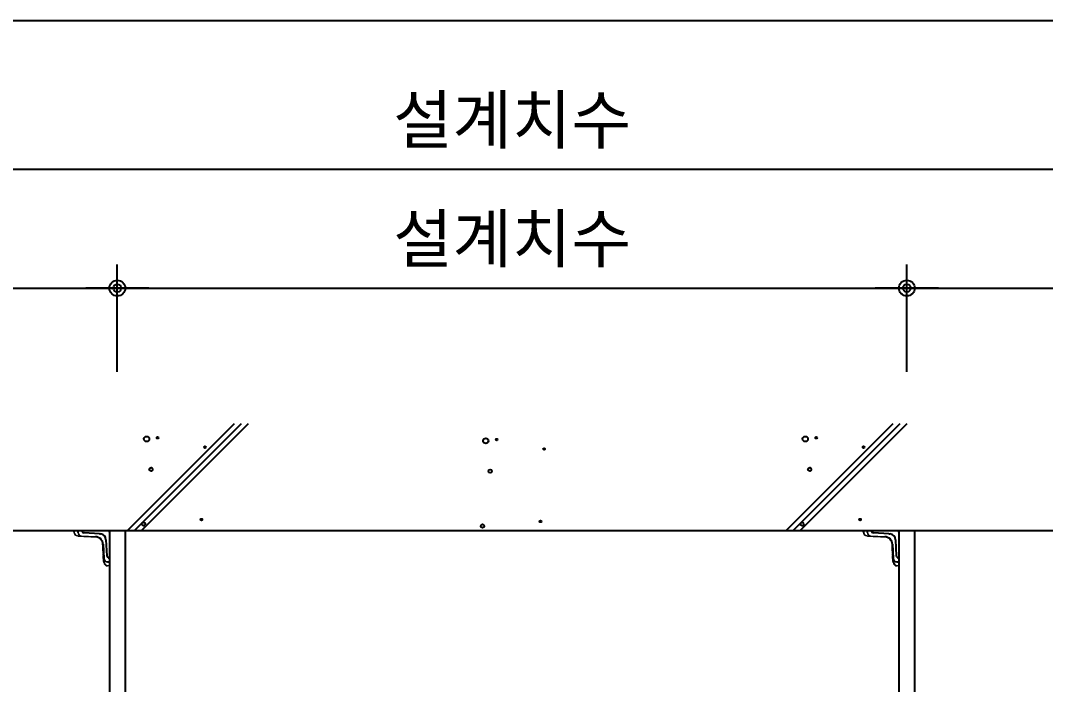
# Model space of a CAD drawing. Extents: x -255 to 8105, y -176 to 5714.
# Drawn here: x 3160 to 3809, y 3603 to 4024 of the extents above; entities that cross this region are included whole.
import ezdxf

# ---------------------------------------------------------------- set-up
doc = ezdxf.new("R2010")
doc.units = 0
doc.header["$LTSCALE"] = 30
doc.layers.get('0').update_dxf_attribs({"linetype": 'CONTINUOUS'})
for name, color, linetype in [('0_toilet', 6, 'CONTINUOUS'), ('DIM', 7, 'CONTINUOUS'), ('경첩', 4, 'CONTINUOUS'), ('해치', 8, 'CONTINUOUS')]:
    doc.layers.add(name, color=color, linetype=linetype)
doc.styles.add('돋움', font='malgun.ttf')

# ---------------------------------------------------------------- blocks, each defined once
blk = doc.blocks.new('DIMDOT')
at = {"linetype": 'Continuous'}
blk.add_line((-2, 0), (2, 0), dxfattribs=at)
for radius in [0.5, 0.25]:
    blk.add_circle((0, 0), radius, dxfattribs=at)
blk = doc.blocks.new('UNI-01', base_point=(7634, 7239))
at = {"color": 8}
blk.add_line((10119.29, 11262.92), (13467.12, 11262.92), dxfattribs=at)
blk.add_line((10355.37, 10939.82), (11855.37, 10939.82))
at = {"color": 4}
for p, q in [((10844.1, 10937.73), (10834.38, 10938.33)), ((11344.05, 10937.73), (11334.33, 10938.33)), ((10844.1, 10937.73), (10844.77, 10937.73)), ((10848.18, 10933.87), (10848.69, 10923.84)), ((11344.05, 10937.73), (11344.72, 10937.73)), ((11348.13, 10933.87), (11348.64, 10923.84))]:
    blk.add_line(p, q, dxfattribs=at)
for centre, radius, start, end in [((10834.47, 10939.93), 1.61, 184.02269, 266.84997), ((11334.42, 10939.93), 1.61, 184.02269, 266.84997), ((10844.53, 10934.08), 3.66, 356.64811, 86.2207), ((11344.48, 10934.08), 3.66, 356.64811, 86.2207), ((10850.33, 10924.02), 1.65, 186.1664, 269.59836), ((11350.28, 10924.02), 1.65, 186.1664, 269.59836)]:
    blk.add_arc(centre, radius, start, end, dxfattribs=at)
at = {"layer": '0_toilet'}
for p, q in [((10850.37, 10939.82), (10850.37, 10214.82)), ((10860.37, 10939.82), (10860.37, 10214.82)), ((11350.32, 10939.82), (11350.32, 10214.82)), ((11360.42, 10214.81), (11360.42, 10939.81))]:
    blk.add_line(p, q, dxfattribs=at)
at = {"layer": 'DIM', "ltscale": 10}
for p, q in [((10365.37, 11168.72), (11845.37, 11168.72)), ((10855.37, 11040.26), (10855.37, 11108.38)), ((10855.37, 11040.26), (10855.37, 11108.38)), ((11355.37, 11040.26), (11355.37, 11108.38)), ((11355.37, 11040.26), (11355.37, 11108.38)), ((10365.37, 11093.38), (10845.37, 11093.38)), ((10865.37, 11093.38), (11345.37, 11093.38)), ((11365.37, 11093.38), (11845.37, 11093.38))]:
    blk.add_line(p, q, dxfattribs=at)
at = {"layer": '경첩', "color": 4, "linetype": 'Continuous', "lineweight": 15}
for p, q in [((10827.87, 10938.68), (10827.87, 10939.82)), ((10827.87, 10939.82), (10828.12, 10939.82)), ((10828.12, 10938.68), (10827.87, 10938.68)), ((10828.12, 10939.82), (10828.12, 10938.68)), ((10828.12, 10939.82), (10830.27, 10939.82)), ((10830.27, 10939.82), (10830.27, 10938.57)), ((10830.27, 10938.57), (10830.37, 10938.57)), ((10830.37, 10938.56), (10830.37, 10939.82)), ((10830.37, 10939.82), (10830.62, 10939.82)), ((10830.37, 10938.56), (10830.62, 10938.56)), ((10830.62, 10939.82), (10830.62, 10938.56)), ((10848.87, 10939.82), (10830.62, 10939.82)), ((10850.37, 10920.07), (10850.37, 10938.32)), ((11327.82, 10938.68), (11327.82, 10939.82)), ((11327.82, 10939.82), (11328.07, 10939.82)), ((11328.07, 10938.68), (11327.82, 10938.68)), ((11328.07, 10939.82), (11328.07, 10938.68)), ((11328.07, 10939.82), (11330.22, 10939.82)), ((11330.22, 10939.82), (11330.22, 10938.57)), ((11330.22, 10938.57), (11330.32, 10938.57)), ((11330.32, 10938.56), (11330.32, 10939.82)), ((11330.32, 10939.82), (11330.57, 10939.82)), ((11330.32, 10938.56), (11330.57, 10938.56)), ((11330.57, 10939.82), (11330.57, 10938.56)), ((11348.82, 10939.82), (11330.57, 10939.82)), ((11350.32, 10920.07), (11350.32, 10938.32)), ((10830.12, 10936.48), (10830.11, 10936.44)), ((10830.11, 10936.44), (10830.11, 10936.4)), ((10830.11, 10936.4), (10830.11, 10936.37)), ((10830.11, 10936.37), (10830.11, 10936.35)), ((10830.11, 10936.35), (10830.11, 10936.33)), ((10832.61, 10936.21), (10830.11, 10936.33)), ((10830.11, 10936.33), (10830.11, 10936.33)), ((10830.12, 10936.58), (10831.57, 10936.51)), ((10830.12, 10936.58), (10830.12, 10936.53)), ((10830.12, 10936.53), (10830.12, 10936.48)), ((10830.6, 10936.14), (10830.76, 10936.3)), ((10830.6, 10936.14), (10830.69, 10936.05)), ((10833.9, 10935.9), (10830.69, 10936.05)), ((10832.61, 10936.32), (10832.62, 10936.37)), ((10832.61, 10936.28), (10832.61, 10936.32)), ((10832.61, 10936.25), (10832.61, 10936.28)), ((10832.61, 10936.23), (10832.61, 10936.25)), ((10832.61, 10936.22), (10832.61, 10936.23)), ((10832.61, 10936.21), (10832.61, 10936.22)), ((10841.58, 10935.79), (10832.61, 10936.21)), ((10832.62, 10936.46), (10841.59, 10936.04)), ((10832.62, 10936.41), (10832.62, 10936.46)), ((10832.62, 10936.37), (10832.62, 10936.41)), ((10833.9, 10935.9), (10834.14, 10936.14)), ((10834.03, 10935.89), (10833.9, 10935.9)), ((10834.16, 10935.89), (10834.03, 10935.89)), ((10834.28, 10935.88), (10834.16, 10935.89)), ((10834.38, 10935.88), (10834.28, 10935.88)), ((10834.46, 10935.87), (10834.38, 10935.88)), ((10834.53, 10935.87), (10834.46, 10935.87)), ((10834.56, 10935.87), (10834.53, 10935.87)), ((10834.58, 10935.87), (10834.56, 10935.87)), ((10834.58, 10935.87), (10834.82, 10936.11)), ((10834.91, 10935.85), (10835.15, 10936.09)), ((10834.92, 10935.85), (10834.91, 10935.85)), ((10834.96, 10935.85), (10834.92, 10935.85)), ((10835.01, 10935.85), (10834.96, 10935.85)), ((10835.07, 10935.84), (10835.01, 10935.85)), ((10835.16, 10935.84), (10835.07, 10935.84)), ((10835.25, 10935.84), (10835.16, 10935.84)), ((10835.36, 10935.83), (10835.25, 10935.84)), ((10835.47, 10935.83), (10835.36, 10935.83)), ((10835.59, 10935.82), (10835.47, 10935.83)), ((10835.59, 10935.82), (10835.83, 10936.06)), ((10838.29, 10935.69), (10835.59, 10935.82)), ((10838.29, 10935.69), (10838.53, 10935.93)), ((10838.42, 10935.69), (10838.29, 10935.69)), ((10838.55, 10935.68), (10838.42, 10935.69)), ((10838.67, 10935.68), (10838.55, 10935.68)), ((10838.77, 10935.67), (10838.67, 10935.68)), ((10838.85, 10935.67), (10838.77, 10935.67)), ((10838.91, 10935.66), (10838.85, 10935.67)), ((10838.95, 10935.66), (10838.91, 10935.66)), ((10838.97, 10935.66), (10838.95, 10935.66)), ((10838.97, 10935.66), (10839.21, 10935.9)), ((10839.3, 10935.65), (10839.54, 10935.88)), ((10839.32, 10935.64), (10839.3, 10935.65)), ((10839.36, 10935.64), (10839.32, 10935.64)), ((10839.42, 10935.64), (10839.36, 10935.64)), ((10839.5, 10935.64), (10839.42, 10935.64)), ((10839.6, 10935.63), (10839.5, 10935.64)), ((10839.72, 10935.63), (10839.6, 10935.63)), ((10839.85, 10935.62), (10839.72, 10935.63)), ((10839.98, 10935.61), (10839.85, 10935.62)), ((10839.98, 10935.61), (10840.22, 10935.85)), ((10841.33, 10935.55), (10839.98, 10935.61)), ((10841.33, 10935.55), (10841.57, 10935.79)), ((10841.57, 10935.54), (10841.33, 10935.55)), ((10841.58, 10935.83), (10841.59, 10935.86)), ((10841.58, 10935.81), (10841.58, 10935.83)), ((10841.58, 10935.79), (10841.58, 10935.81)), ((10841.58, 10935.79), (10841.58, 10935.79)), ((10841.59, 10935.99), (10841.59, 10936.04)), ((10841.59, 10935.94), (10841.59, 10935.99)), ((10841.59, 10935.9), (10841.59, 10935.94)), ((10841.59, 10935.86), (10841.59, 10935.9)), ((10842.58, 10935.38), (10842.78, 10935.58)), ((10843.11, 10935.21), (10843.3, 10935.4)), ((10843.35, 10935.1), (10843.54, 10935.29)), ((10843.81, 10934.85), (10844, 10935.03)), ((10844.03, 10934.71), (10844.21, 10934.89)), ((10845.12, 10933.68), (10845.3, 10933.86)), ((10845.27, 10933.48), (10845.45, 10933.66)), ((10845.53, 10933.04), (10845.72, 10933.22)), ((10845.65, 10932.8), (10845.84, 10932.99)), ((10845.82, 10932.4), (10846.01, 10932.59)), ((10846.17, 10932.09), (10845.97, 10931.88)), ((10845.97, 10931.88), (10846.18, 10932.08)), ((10845.97, 10931.88), (10845.97, 10931.88)), ((10845.97, 10931.88), (10845.97, 10931.88)), ((11330.07, 10936.48), (11330.06, 10936.44)), ((11330.06, 10936.44), (11330.06, 10936.4)), ((11330.06, 10936.4), (11330.06, 10936.37)), ((11330.06, 10936.37), (11330.06, 10936.35)), ((11330.06, 10936.35), (11330.06, 10936.33)), ((11332.56, 10936.21), (11330.06, 10936.33)), ((11330.06, 10936.33), (11330.06, 10936.33)), ((11330.07, 10936.58), (11331.52, 10936.51)), ((11330.07, 10936.58), (11330.07, 10936.53)), ((11330.07, 10936.53), (11330.07, 10936.48)), ((11330.55, 10936.14), (11330.71, 10936.3)), ((11330.55, 10936.14), (11330.64, 10936.05)), ((11333.85, 10935.9), (11330.64, 10936.05)), ((11332.56, 10936.32), (11332.57, 10936.37)), ((11332.56, 10936.28), (11332.56, 10936.32)), ((11332.56, 10936.25), (11332.56, 10936.28)), ((11332.56, 10936.23), (11332.56, 10936.25)), ((11332.56, 10936.22), (11332.56, 10936.23)), ((11332.56, 10936.21), (11332.56, 10936.22)), ((11341.53, 10935.79), (11332.56, 10936.21)), ((11332.57, 10936.46), (11341.54, 10936.04)), ((11332.57, 10936.41), (11332.57, 10936.46)), ((11332.57, 10936.37), (11332.57, 10936.41)), ((11333.85, 10935.9), (11334.09, 10936.14)), ((11333.98, 10935.89), (11333.85, 10935.9)), ((11334.11, 10935.89), (11333.98, 10935.89)), ((11334.23, 10935.88), (11334.11, 10935.89)), ((11334.33, 10935.88), (11334.23, 10935.88)), ((11334.41, 10935.87), (11334.33, 10935.88)), ((11334.48, 10935.87), (11334.41, 10935.87)), ((11334.51, 10935.87), (11334.48, 10935.87)), ((11334.53, 10935.87), (11334.51, 10935.87)), ((11334.53, 10935.87), (11334.77, 10936.11)), ((11334.86, 10935.85), (11335.1, 10936.09)), ((11334.87, 10935.85), (11334.86, 10935.85)), ((11334.91, 10935.85), (11334.87, 10935.85)), ((11334.96, 10935.85), (11334.91, 10935.85)), ((11335.02, 10935.84), (11334.96, 10935.85)), ((11335.11, 10935.84), (11335.02, 10935.84)), ((11335.2, 10935.84), (11335.11, 10935.84)), ((11335.31, 10935.83), (11335.2, 10935.84)), ((11335.42, 10935.83), (11335.31, 10935.83)), ((11335.54, 10935.82), (11335.42, 10935.83)), ((11335.54, 10935.82), (11335.78, 10936.06)), ((11338.24, 10935.69), (11335.54, 10935.82)), ((11338.24, 10935.69), (11338.48, 10935.93)), ((11338.37, 10935.69), (11338.24, 10935.69)), ((11338.5, 10935.68), (11338.37, 10935.69)), ((11338.62, 10935.68), (11338.5, 10935.68)), ((11338.72, 10935.67), (11338.62, 10935.68)), ((11338.8, 10935.67), (11338.72, 10935.67)), ((11338.86, 10935.66), (11338.8, 10935.67)), ((11338.9, 10935.66), (11338.86, 10935.66)), ((11338.92, 10935.66), (11338.9, 10935.66)), ((11338.92, 10935.66), (11339.16, 10935.9)), ((11339.25, 10935.65), (11339.49, 10935.88)), ((11339.27, 10935.64), (11339.25, 10935.65)), ((11339.31, 10935.64), (11339.27, 10935.64)), ((11339.37, 10935.64), (11339.31, 10935.64)), ((11339.45, 10935.64), (11339.37, 10935.64)), ((11339.55, 10935.63), (11339.45, 10935.64)), ((11339.67, 10935.63), (11339.55, 10935.63)), ((11339.8, 10935.62), (11339.67, 10935.63)), ((11339.93, 10935.61), (11339.8, 10935.62)), ((11339.93, 10935.61), (11340.17, 10935.85)), ((11341.28, 10935.55), (11339.93, 10935.61)), ((11341.28, 10935.55), (11341.52, 10935.79)), ((11341.52, 10935.54), (11341.28, 10935.55)), ((11341.53, 10935.83), (11341.54, 10935.86)), ((11341.53, 10935.81), (11341.53, 10935.83)), ((11341.53, 10935.79), (11341.53, 10935.81)), ((11341.53, 10935.79), (11341.53, 10935.79)), ((11341.54, 10935.99), (11341.54, 10936.04)), ((11341.54, 10935.94), (11341.54, 10935.99)), ((11341.54, 10935.9), (11341.54, 10935.94)), ((11341.54, 10935.86), (11341.54, 10935.9)), ((11342.53, 10935.38), (11342.73, 10935.58)), ((11343.06, 10935.21), (11343.25, 10935.4)), ((11343.3, 10935.1), (11343.49, 10935.29)), ((11343.76, 10934.85), (11343.95, 10935.03)), ((11343.98, 10934.71), (11344.16, 10934.89)), ((11345.07, 10933.68), (11345.25, 10933.86)), ((11345.22, 10933.48), (11345.4, 10933.66)), ((11345.48, 10933.04), (11345.67, 10933.22)), ((11345.6, 10932.8), (11345.79, 10932.99)), ((11345.77, 10932.4), (11345.96, 10932.59)), ((11346.12, 10932.09), (11345.92, 10931.88)), ((11345.92, 10931.88), (11346.13, 10932.08)), ((11345.92, 10931.88), (11345.92, 10931.88)), ((11345.92, 10931.88), (11345.92, 10931.88)), ((10846.04, 10931.5), (10846.26, 10931.72)), ((10846.05, 10931.45), (10846.04, 10931.5)), ((10846.07, 10931.28), (10846.05, 10931.45)), ((10846.07, 10931.28), (10846.3, 10931.51)), ((10846.12, 10930.37), (10846.09, 10931.02)), ((10846.12, 10930.37), (10846.36, 10930.61)), ((10846.13, 10930.27), (10846.12, 10930.37)), ((10846.13, 10930.27), (10846.37, 10930.51)), ((10846.14, 10929.93), (10846.13, 10930.27)), ((10846.14, 10929.93), (10846.38, 10930.17)), ((10846.15, 10929.83), (10846.14, 10929.93)), ((10846.15, 10929.83), (10846.39, 10930.07)), ((10846.19, 10928.91), (10846.15, 10929.83)), ((10846.19, 10928.91), (10846.43, 10929.15)), ((10846.19, 10928.83), (10846.19, 10928.91)), ((10846.2, 10928.75), (10846.19, 10928.83)), ((10846.2, 10928.67), (10846.44, 10928.91)), ((10846.2, 10928.67), (10846.2, 10928.75)), ((10846.22, 10928.25), (10846.2, 10928.67)), ((10846.22, 10928.25), (10846.46, 10928.49)), ((10846.22, 10928.24), (10846.46, 10928.48)), ((10846.22, 10928.24), (10846.22, 10928.25)), ((10846.22, 10928.25), (10846.22, 10928.25)), ((10846.36, 10925.37), (10846.22, 10928.24)), ((10846.76, 10922.06), (10846.34, 10931.03)), ((10846.34, 10931.03), (10846.35, 10931.03)), ((10846.35, 10931.03), (10846.36, 10931.03)), ((10846.36, 10931.03), (10846.38, 10931.03)), ((10846.36, 10925.37), (10846.6, 10925.61)), ((10846.37, 10925.04), (10846.61, 10925.28)), ((10846.38, 10931.03), (10846.41, 10931.03)), ((10846.41, 10931.03), (10846.45, 10931.03)), ((10846.45, 10931.03), (10846.5, 10931.04)), ((10846.5, 10931.04), (10846.54, 10931.04)), ((10846.54, 10931.04), (10846.59, 10931.04)), ((10846.59, 10931.04), (10847.01, 10922.07)), ((11345.99, 10931.5), (11346.21, 10931.72)), ((11346, 10931.45), (11345.99, 10931.5)), ((11346.02, 10931.28), (11346, 10931.45)), ((11346.02, 10931.28), (11346.25, 10931.51)), ((11346.07, 10930.37), (11346.04, 10931.02)), ((11346.07, 10930.37), (11346.31, 10930.61)), ((11346.08, 10930.27), (11346.07, 10930.37)), ((11346.08, 10930.27), (11346.32, 10930.51)), ((11346.09, 10929.93), (11346.08, 10930.27)), ((11346.09, 10929.93), (11346.33, 10930.17)), ((11346.1, 10929.83), (11346.09, 10929.93)), ((11346.1, 10929.83), (11346.34, 10930.07)), ((11346.14, 10928.91), (11346.1, 10929.83)), ((11346.14, 10928.91), (11346.38, 10929.15)), ((11346.14, 10928.83), (11346.14, 10928.91)), ((11346.15, 10928.75), (11346.14, 10928.83)), ((11346.15, 10928.67), (11346.39, 10928.91)), ((11346.15, 10928.67), (11346.15, 10928.75)), ((11346.17, 10928.25), (11346.15, 10928.67)), ((11346.17, 10928.25), (11346.41, 10928.49)), ((11346.17, 10928.24), (11346.41, 10928.48)), ((11346.17, 10928.24), (11346.17, 10928.25)), ((11346.17, 10928.25), (11346.17, 10928.25)), ((11346.31, 10925.37), (11346.17, 10928.24)), ((11346.71, 10922.06), (11346.29, 10931.03)), ((11346.29, 10931.03), (11346.3, 10931.03)), ((11346.3, 10931.03), (11346.31, 10931.03)), ((11346.31, 10931.03), (11346.33, 10931.03)), ((11346.31, 10925.37), (11346.55, 10925.61)), ((11346.32, 10925.04), (11346.56, 10925.28)), ((11346.33, 10931.03), (11346.36, 10931.03)), ((11346.36, 10931.03), (11346.4, 10931.03)), ((11346.4, 10931.03), (11346.45, 10931.04)), ((11346.45, 10931.04), (11346.49, 10931.04)), ((11346.49, 10931.04), (11346.54, 10931.04)), ((11346.54, 10931.04), (11346.96, 10922.07)), ((10846.41, 10924.36), (10846.37, 10925.04)), ((10846.41, 10924.36), (10846.64, 10924.6)), ((10846.42, 10924.02), (10846.66, 10924.26)), ((10846.42, 10924.01), (10846.42, 10924.02)), ((10846.42, 10923.97), (10846.42, 10924.01)), ((10846.43, 10923.91), (10846.42, 10923.97)), ((10846.43, 10923.83), (10846.43, 10923.91)), ((10846.44, 10923.72), (10846.43, 10923.83)), ((10846.44, 10923.61), (10846.44, 10923.72)), ((10846.45, 10923.48), (10846.44, 10923.61)), ((10846.45, 10923.35), (10846.69, 10923.59)), ((10846.45, 10923.35), (10846.45, 10923.48)), ((10846.58, 10920.65), (10846.45, 10923.35)), ((10846.58, 10920.65), (10846.82, 10920.89)), ((10846.59, 10920.5), (10846.58, 10920.65)), ((10846.59, 10920.37), (10846.59, 10920.5)), ((10846.6, 10920.24), (10846.59, 10920.37)), ((10846.6, 10920.14), (10846.6, 10920.24)), ((10846.6, 10920.14), (10846.62, 10920.12)), ((10846.62, 10920.12), (10846.64, 10920.1)), ((10846.64, 10920.1), (10846.66, 10920.09)), ((10846.66, 10920.09), (10846.67, 10920.07)), ((10846.67, 10920.07), (10846.68, 10920.06)), ((10846.68, 10920.06), (10846.68, 10920.06)), ((10846.68, 10920.06), (10846.69, 10920.05)), ((10846.69, 10920.05), (10846.85, 10920.21)), ((10846.69, 10920.05), (10846.69, 10920.05)), ((10846.88, 10919.56), (10846.76, 10922.06)), ((10846.76, 10922.06), (10846.77, 10922.06)), ((10846.77, 10922.06), (10846.78, 10922.06)), ((10846.78, 10922.06), (10846.81, 10922.06)), ((10846.81, 10922.06), (10846.84, 10922.06)), ((10846.84, 10922.06), (10846.87, 10922.06)), ((10846.87, 10922.06), (10846.92, 10922.06)), ((10846.89, 10919.56), (10846.88, 10919.56)), ((10846.9, 10919.56), (10846.89, 10919.56)), ((10846.92, 10919.56), (10846.9, 10919.56)), ((10846.92, 10922.06), (10846.96, 10922.07)), ((10846.95, 10919.56), (10846.92, 10919.56)), ((10846.99, 10919.56), (10846.95, 10919.56)), ((10846.96, 10922.07), (10847.01, 10922.07)), ((10847.04, 10919.56), (10846.99, 10919.56)), ((10847.08, 10919.57), (10847.04, 10919.56)), ((10847.06, 10921.01), (10847.13, 10919.57)), ((10847.13, 10919.57), (10847.08, 10919.57)), ((10849.11, 10920.07), (10850.37, 10920.07)), ((10849.11, 10919.82), (10849.11, 10920.07)), ((10850.37, 10919.82), (10849.11, 10919.82)), ((10849.12, 10919.82), (10849.12, 10919.72)), ((10849.12, 10919.72), (10850.37, 10919.72)), ((10850.37, 10920.07), (10850.37, 10919.82)), ((10850.37, 10919.72), (10850.37, 10917.57)), ((11346.36, 10924.36), (11346.32, 10925.04)), ((11346.36, 10924.36), (11346.59, 10924.6)), ((11346.37, 10924.02), (11346.61, 10924.26)), ((11346.37, 10924.01), (11346.37, 10924.02)), ((11346.37, 10923.97), (11346.37, 10924.01)), ((11346.38, 10923.91), (11346.37, 10923.97)), ((11346.38, 10923.83), (11346.38, 10923.91)), ((11346.39, 10923.72), (11346.38, 10923.83)), ((11346.39, 10923.61), (11346.39, 10923.72)), ((11346.4, 10923.48), (11346.39, 10923.61)), ((11346.4, 10923.35), (11346.64, 10923.59)), ((11346.4, 10923.35), (11346.4, 10923.48)), ((11346.53, 10920.65), (11346.4, 10923.35)), ((11346.53, 10920.65), (11346.77, 10920.89)), ((11346.54, 10920.5), (11346.53, 10920.65)), ((11346.54, 10920.37), (11346.54, 10920.5)), ((11346.55, 10920.24), (11346.54, 10920.37)), ((11346.55, 10920.14), (11346.55, 10920.24)), ((11346.55, 10920.14), (11346.57, 10920.12)), ((11346.57, 10920.12), (11346.59, 10920.1)), ((11346.59, 10920.1), (11346.61, 10920.09)), ((11346.61, 10920.09), (11346.62, 10920.07)), ((11346.62, 10920.07), (11346.63, 10920.06)), ((11346.63, 10920.06), (11346.63, 10920.06)), ((11346.63, 10920.06), (11346.64, 10920.05)), ((11346.64, 10920.05), (11346.8, 10920.21)), ((11346.64, 10920.05), (11346.64, 10920.05)), ((11346.83, 10919.56), (11346.71, 10922.06)), ((11346.71, 10922.06), (11346.72, 10922.06)), ((11346.72, 10922.06), (11346.73, 10922.06)), ((11346.73, 10922.06), (11346.76, 10922.06)), ((11346.76, 10922.06), (11346.79, 10922.06)), ((11346.79, 10922.06), (11346.82, 10922.06)), ((11346.82, 10922.06), (11346.87, 10922.06)), ((11346.84, 10919.56), (11346.83, 10919.56)), ((11346.85, 10919.56), (11346.84, 10919.56)), ((11346.87, 10919.56), (11346.85, 10919.56)), ((11346.87, 10922.06), (11346.91, 10922.07)), ((11346.9, 10919.56), (11346.87, 10919.56)), ((11346.94, 10919.56), (11346.9, 10919.56)), ((11346.91, 10922.07), (11346.96, 10922.07)), ((11346.99, 10919.56), (11346.94, 10919.56)), ((11347.03, 10919.57), (11346.99, 10919.56)), ((11347.01, 10921.01), (11347.08, 10919.57)), ((11347.08, 10919.57), (11347.03, 10919.57)), ((11349.06, 10920.07), (11350.32, 10920.07)), ((11349.06, 10919.82), (11349.06, 10920.07)), ((11350.32, 10919.82), (11349.06, 10919.82)), ((11349.07, 10919.82), (11349.07, 10919.72)), ((11349.07, 10919.72), (11350.32, 10919.72)), ((11350.32, 10920.07), (11350.32, 10919.82)), ((11350.32, 10919.72), (11350.32, 10917.57)), ((10849.23, 10917.57), (10850.37, 10917.57)), ((10849.23, 10917.57), (10849.23, 10917.32)), ((10850.37, 10917.32), (10849.23, 10917.32)), ((10850.37, 10917.57), (10850.37, 10917.32)), ((11349.18, 10917.57), (11350.32, 10917.57)), ((11349.18, 10917.57), (11349.18, 10917.32)), ((11350.32, 10917.32), (11349.18, 10917.32)), ((11350.32, 10917.57), (11350.32, 10917.32))]:
    blk.add_line(p, q, dxfattribs=at)
for centre, radius, start, end in [((10830.22, 10938.68), 2.35, 180, 267.30166), ((10830.22, 10938.68), 2.1, 180, 267.30166), ((10832.72, 10938.56), 2.35, 180, 267.30166), ((10832.72, 10938.56), 2.1, 180, 267.30166), ((10848.87, 10938.32), 1.5, 0, 90), ((11330.17, 10938.68), 2.35, 180, 267.30166), ((11330.17, 10938.68), 2.1, 180, 267.30166), ((11332.67, 10938.56), 2.35, 180, 267.30166), ((11332.67, 10938.56), 2.1, 180, 267.30166), ((11348.82, 10938.32), 1.5, 0, 90), ((10841.35, 10930.79), 4.75, 75, 87.30166), ((10841.35, 10930.79), 5, 2.69834, 87.30166), ((10841.35, 10930.79), 5.25, 2.69834, 87.30166), ((10841.35, 10930.79), 4.75, 68.24939, 75.00018), ((10841.35, 10930.79), 4.75, 58.70023, 65.00519), ((10841.35, 10930.8), 4.75, 55.61419, 58.70089), ((10841.35, 10930.79), 4.75, 37.43916, 55.61511), ((10841.35, 10930.79), 4.75, 34.38551, 37.43877), ((10841.35, 10930.79), 4.75, 28.17355, 34.38489), ((10841.35, 10930.79), 4.75, 19.76602, 24.99481), ((10841.35, 10930.79), 4.75, 13.24314, 19.76602), ((10841.35, 10930.79), 4.75, 8.6056, 13.16233), ((11341.3, 10930.79), 4.75, 75, 87.30166), ((11341.3, 10930.79), 5, 2.69834, 87.30166), ((11341.3, 10930.79), 5.25, 2.69834, 87.30166), ((11341.3, 10930.79), 4.75, 68.24939, 75.00018), ((11341.3, 10930.79), 4.75, 58.70023, 65.00519), ((11341.3, 10930.8), 4.75, 55.61419, 58.70089), ((11341.3, 10930.79), 4.75, 37.43916, 55.61511), ((11341.3, 10930.79), 4.75, 34.38551, 37.43877), ((11341.3, 10930.79), 4.75, 28.17355, 34.38489), ((11341.3, 10930.79), 4.75, 19.76602, 24.99481), ((11341.3, 10930.79), 4.75, 13.24314, 19.76602), ((11341.3, 10930.79), 4.75, 8.6056, 13.16233), ((10841.35, 10930.79), 4.75, 2.69834, 5.90882), ((11341.3, 10930.79), 4.75, 2.69834, 5.90882), ((10849.11, 10922.17), 2.35, 182.69834, 270), ((10849.23, 10919.67), 2.35, 182.69834, 270), ((10849.11, 10922.17), 2.1, 182.69834, 270), ((10849.23, 10919.67), 2.1, 182.69834, 270), ((11349.06, 10922.17), 2.35, 182.69834, 270), ((11349.18, 10919.67), 2.35, 182.69834, 270), ((11349.06, 10922.17), 2.1, 182.69834, 270), ((11349.18, 10919.67), 2.1, 182.69834, 270)]:
    blk.add_arc(centre, radius, start, end, dxfattribs=at)
at = {"layer": '해치'}
for p, q in [((10861.82, 10939.82), (10929.56, 11007.56)), ((10870.65, 10939.82), (10938.39, 11007.56)), ((11278.95, 10939.82), (11346.69, 11007.56)), ((11287.77, 10939.82), (11355.51, 11007.56))]:
    blk.add_line(p, q, dxfattribs=at)
at = {"layer": '해치', "color": 2}
for p, q in [((10866.24, 10939.82), (10933.98, 11007.56)), ((11283.36, 10939.82), (11351.1, 11007.56))]:
    blk.add_line(p, q, dxfattribs=at)
at = {"layer": '해치'}
for centre, radius in [((10873.94, 10997.77), 1.68), ((10880.89, 10998.56), 0.56), ((11088.68, 10996.59), 1.68), ((11095.63, 10997.38), 0.56), ((11291.06, 10997.77), 1.68), ((11298.01, 10998.56), 0.56), ((10910.89, 10992.59), 0.56), ((11125.63, 10991.41), 0.56), ((11328.01, 10992.59), 0.56), ((10876.74, 10978.6), 1.12), ((11091.48, 10977.42), 1.12), ((11293.86, 10978.6), 1.12), ((10871.93, 10943.93), 1.12), ((10908.65, 10946.72), 0.559), ((11123.39, 10945.54), 0.559), ((11289.05, 10943.93), 1.12), ((11325.77, 10946.72), 0.559), ((11086.67, 10942.61), 1.12)]:
    blk.add_circle(centre, radius, dxfattribs=at)
at = {"layer": 'DIM', "xscale": 10, "yscale": 10, "zscale": 10, "rotation": 180}
for p in [(10855.37, 11093.38), (11355.37, 11093.38)]:
    blk.add_blockref('DIMDOT', p, dxfattribs=at)
at = {"layer": 'DIM', "xscale": 10, "yscale": 10, "zscale": 10}
for p in [(10855.37, 11093.38), (11355.37, 11093.38)]:
    blk.add_blockref('DIMDOT', p, dxfattribs=at)
at = {"layer": 'DIM', "color": 3, "char_height": 30, "attachment_point": 5, "style": '돋움'}
for insert in [(11105.37, 11198.37), (11105.37, 11123.04)]:
    blk.add_mtext('설계치수', dxfattribs=dict(at, insert=insert))

msp = doc.modelspace()

# ---------------------------------------------------------------- block references
msp.add_blockref('UNI-01', (0, 0))

doc.saveas('drawing.dxf')
